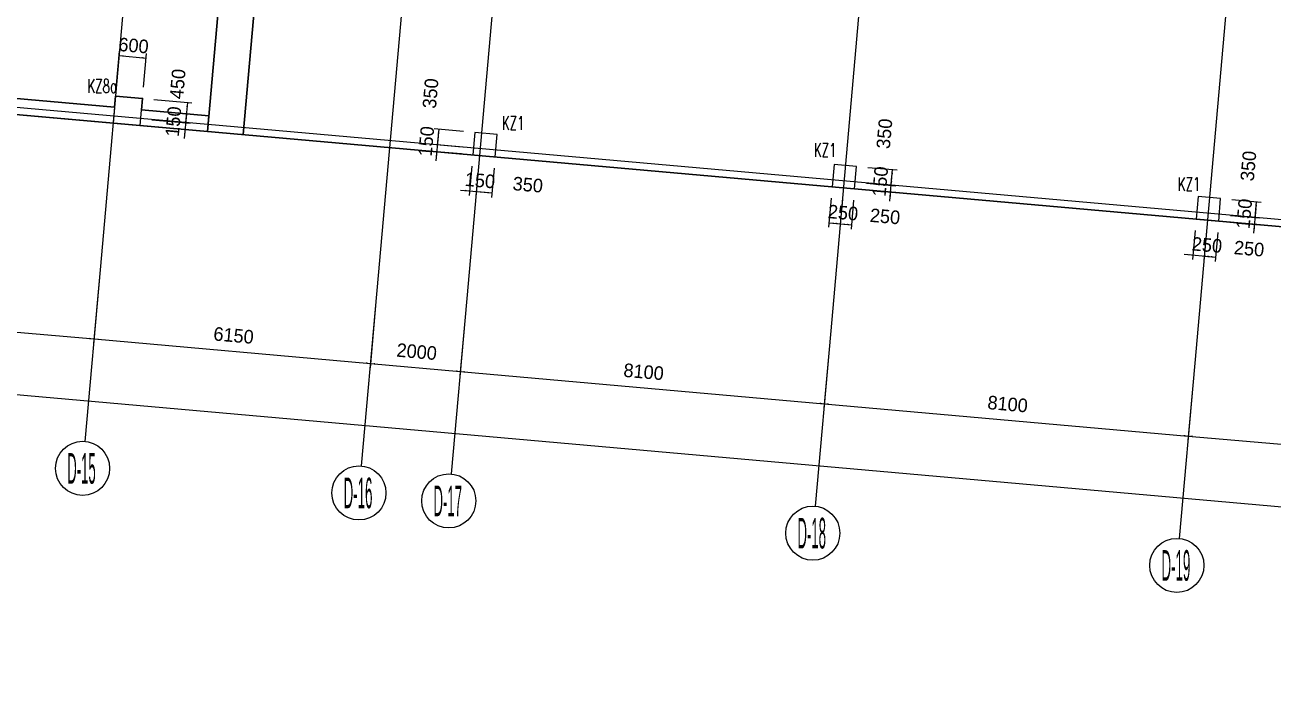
# Model space of a CAD drawing. Extents: x 19107 to 699106, y -67310 to 245688.
# Drawn here: x 589273 to 616937, y 36062 to 50535 of the extents above; entities that cross this region are included whole.
import ezdxf

# ---------------------------------------------------------------- set-up
doc = ezdxf.new("R2010")
doc.units = 0
doc.header["$LTSCALE"] = 100
doc.header["$MEASUREMENT"] = 0
for name, color, linetype in [('DIM', 3, 'Continuous'), ('DOTE', 253, 'Continuous'), ('L-AXIS', 3, 'Continuous')]:
    doc.layers.add(name, color=color, linetype=linetype)
doc.layers.add('Select Column Frame Position', color=7, linetype='Continuous', lineweight=0)
doc.styles.get("Standard").update_dxf_attribs({"font": 'standard'})
doc.styles.add('汉字', font='汉字')
doc.dimstyles.get("Standard").update_dxf_attribs({"dimtxt": 300, "dimasz": 100, "dimexe": 100, "dimexo": 250, "dimgap": 100, "dimtad": 0, "dimtoh": 1, "dimdec": 0, "dimdsep": 46, "dimcen": 0.09, "dimclrt": 7, "dimadec": 0, "dimazin": 0, "dimtfac": 1, "dimtdec": 4, "dimtofl": 0, "dimtmove": 0, "dimatfit": 3, "dimfxl": 1, "dimtolj": 1, "dimtzin": 0, "dimarcsym": 0})

# ---------------------------------------------------------------- blocks, each defined once
blk = doc.blocks.new('*D2075')
at = {"layer": 'L-AXIS', "color": 0, "linetype": 'ByBlock', "lineweight": -2}
for p, q in [((493507, 53583), (493255, 50741)), ((493264, 50840), (658764, 36162)), ((659008, 38905), (658755, 36062))]:
    blk.add_line(p, q, dxfattribs=at)
for points in [[(493264, 50840), (493365, 50848), (493362, 50815)], [(658764, 36162), (658663, 36154), (658666, 36188)]]:
    blk.add_solid(points, dxfattribs=at)
at = {"layer": 'L-AXIS', "color": 7, "linetype": 'Continuous', "lineweight": -2, "insert": (576045, 43850), "char_height": 300, "width": 1101.67, "attachment_point": 5, "rotation": 354.9316, "style": '汉字'}
blk.add_mtext('166150', dxfattribs=at)
blk = doc.blocks.new('*D2990')
at = {"layer": 'L-AXIS', "color": 0, "linetype": 'ByBlock', "lineweight": -2}
for p, q in [((599043, 44223), (598913, 42758)), ((607111, 43507), (606981, 42042)), ((598922, 42857), (606990, 42142))]:
    blk.add_line(p, q, dxfattribs=at)
for points in [[(598922, 42857), (599023, 42865), (599020, 42832)], [(606990, 42142), (606889, 42134), (606892, 42167)]]:
    blk.add_solid(points, dxfattribs=at)
at = {"layer": 'L-AXIS', "color": 7, "linetype": 'Continuous', "lineweight": -2, "insert": (602987, 42848), "char_height": 300, "width": 775, "attachment_point": 5, "rotation": 354.9316, "style": '汉字'}
blk.add_mtext('8100', dxfattribs=at)
blk = doc.blocks.new('_AXISO')
blk.add_circle((0, 0), 0.5)
blk = doc.blocks.new('*D3318')
at = {"layer": 'L-AXIS', "color": 0, "linetype": 'ByBlock', "lineweight": -2}
for p, q in [((583753, 45579), (583623, 44114)), ((590925, 44943), (590795, 43478)), ((583632, 44214), (590804, 43577))]:
    blk.add_line(p, q, dxfattribs=at)
for points in [[(583632, 44214), (583733, 44221), (583730, 44188)], [(590804, 43577), (590703, 43570), (590706, 43603)]]:
    blk.add_solid(points, dxfattribs=at)
at = {"layer": 'L-AXIS', "color": 7, "linetype": 'Continuous', "lineweight": -2, "insert": (587249, 44244), "char_height": 300, "width": 780, "attachment_point": 5, "rotation": 354.9316, "style": '汉字'}
blk.add_mtext('7200', dxfattribs=at)
blk = doc.blocks.new('*D1686')
at = {"layer": 'L-AXIS', "color": 0, "linetype": 'ByBlock', "lineweight": -2}
for p, q in [((590925, 44943), (590795, 43478)), ((597051, 44400), (596921, 42935)), ((590804, 43577), (596930, 43034))]:
    blk.add_line(p, q, dxfattribs=at)
for points in [[(590804, 43577), (590905, 43585), (590902, 43552)], [(596930, 43034), (596829, 43026), (596832, 43060)]]:
    blk.add_solid(points, dxfattribs=at)
at = {"layer": 'L-AXIS', "color": 7, "linetype": 'Continuous', "lineweight": -2, "insert": (593898, 43654), "char_height": 300, "width": 765, "attachment_point": 5, "rotation": 354.9316, "style": '汉字'}
blk.add_mtext('6150', dxfattribs=at)
blk = doc.blocks.new('*D2022')
at = {"layer": 'L-AXIS', "color": 0, "linetype": 'ByBlock', "lineweight": -2}
for p, q in [((597051, 44400), (596921, 42935)), ((599043, 44223), (598913, 42758)), ((596930, 43034), (598922, 42857))]:
    blk.add_line(p, q, dxfattribs=at)
for points in [[(596930, 43034), (597031, 43042), (597028, 43009)], [(598922, 42857), (598821, 42850), (598824, 42883)]]:
    blk.add_solid(points, dxfattribs=at)
at = {"layer": 'L-AXIS', "color": 7, "linetype": 'Continuous', "lineweight": -2, "insert": (597957, 43294), "char_height": 300, "width": 780, "attachment_point": 5, "rotation": 354.9316, "style": '汉字'}
blk.add_mtext('2000', dxfattribs=at)
blk = doc.blocks.new('*D1031')
at = {"layer": 'L-AXIS', "color": 0, "linetype": 'ByBlock', "lineweight": -2}
for p, q in [((615180, 42792), (615050, 41327)), ((623248, 42076), (623118, 40611)), ((615058, 41426), (623127, 40711))]:
    blk.add_line(p, q, dxfattribs=at)
for points in [[(615058, 41426), (615160, 41434), (615157, 41401)], [(623127, 40711), (623026, 40703), (623029, 40736)]]:
    blk.add_solid(points, dxfattribs=at)
at = {"layer": 'L-AXIS', "color": 7, "linetype": 'Continuous', "lineweight": -2, "insert": (619124, 41417), "char_height": 300, "width": 775, "attachment_point": 5, "rotation": 354.9316, "style": '汉字'}
blk.add_mtext('8100', dxfattribs=at)
blk = doc.blocks.new('*D2360')
at = {"layer": 'L-AXIS', "color": 0, "linetype": 'ByBlock', "lineweight": -2}
for p, q in [((607111, 43507), (606981, 42042)), ((615180, 42792), (615050, 41327)), ((606990, 42142), (615058, 41426))]:
    blk.add_line(p, q, dxfattribs=at)
for points in [[(606990, 42142), (607091, 42150), (607088, 42116)], [(615058, 41426), (614957, 41419), (614960, 41452)]]:
    blk.add_solid(points, dxfattribs=at)
at = {"layer": 'L-AXIS', "color": 7, "linetype": 'Continuous', "lineweight": -2, "insert": (611055, 42133), "char_height": 300, "width": 775, "attachment_point": 5, "rotation": 354.9316, "style": '汉字'}
blk.add_mtext('8100', dxfattribs=at)
blk = doc.blocks.new('*D235')
at = {"layer": 'DIM', "color": 0, "linetype": 'ByBlock', "lineweight": -2}
for p, q in [((615212, 45983), (615154, 45335)), ((615461, 45961), (615403, 45313)), ((614964, 45453), (615611, 45395))]:
    blk.add_line(p, q, dxfattribs=at)
for points in [[(615163, 45435), (615062, 45427), (615065, 45460)], [(615412, 45413), (615513, 45421), (615510, 45387)]]:
    blk.add_solid(points, dxfattribs=at)
at = {"layer": 'DIM', "color": 7, "linetype": 'Continuous', "lineweight": -2, "insert": (615474, 45658), "char_height": 300, "width": 566.67, "attachment_point": 5, "rotation": 354.9316, "style": '汉字'}
blk.add_mtext('250', dxfattribs=at)
blk = doc.blocks.new('*D3195')
at = {"layer": 'DIM', "color": 0, "linetype": 'ByBlock', "lineweight": -2}
for p, q in [((615461, 45961), (615403, 45313)), ((615710, 45939), (615652, 45291)), ((615412, 45413), (615661, 45391))]:
    blk.add_line(p, q, dxfattribs=at)
for points in [[(615412, 45413), (615513, 45421), (615510, 45387)], [(615661, 45391), (615560, 45383), (615563, 45416)]]:
    blk.add_solid(points, dxfattribs=at)
at = {"layer": 'DIM', "color": 7, "linetype": 'Continuous', "lineweight": -2, "insert": (616407, 45576), "char_height": 300, "width": 566.67, "attachment_point": 5, "rotation": 354.9316, "style": '汉字'}
blk.add_mtext('250', dxfattribs=at)
blk = doc.blocks.new('*D3548')
at = {"layer": 'DIM', "color": 0, "linetype": 'ByBlock', "lineweight": -2}
for p, q in [((615994, 46315), (616641, 46258)), ((616511, 45918), (616560, 46466)), ((615981, 46166), (616628, 46108))]:
    blk.add_line(p, q, dxfattribs=at)
for points in [[(616542, 46266), (616534, 46367), (616567, 46364)], [(616529, 46117), (616536, 46016), (616503, 46019)]]:
    blk.add_solid(points, dxfattribs=at)
at = {"layer": 'DIM', "color": 7, "linetype": 'Continuous', "lineweight": -2, "insert": (616298, 46350), "char_height": 300, "width": 476.67, "attachment_point": 5, "rotation": 84.9316, "style": '汉字'}
blk.add_mtext('150', dxfattribs=at)
blk = doc.blocks.new('*D3882')
at = {"layer": 'DIM', "color": 0, "linetype": 'ByBlock', "lineweight": -2}
for p, q in [((616025, 46664), (616672, 46606)), ((616542, 46266), (616573, 46615)), ((615994, 46315), (616641, 46258))]:
    blk.add_line(p, q, dxfattribs=at)
for points in [[(616573, 46615), (616581, 46514), (616547, 46517)], [(616542, 46266), (616534, 46367), (616567, 46364)]]:
    blk.add_solid(points, dxfattribs=at)
at = {"layer": 'DIM', "color": 7, "linetype": 'Continuous', "lineweight": -2, "insert": (616392, 47410), "char_height": 300, "width": 566.67, "attachment_point": 5, "rotation": 84.9316, "style": '汉字'}
blk.add_mtext('350', dxfattribs=at)
blk = doc.blocks.new('*D2955')
at = {"layer": 'DIM', "color": 0, "linetype": 'ByBlock', "lineweight": -2}
for p, q in [((607143, 46698), (607086, 46051)), ((607392, 46676), (607335, 46029)), ((607095, 46150), (607344, 46128))]:
    blk.add_line(p, q, dxfattribs=at)
for points in [[(607095, 46150), (607196, 46158), (607193, 46125)], [(607344, 46128), (607243, 46121), (607246, 46154)]]:
    blk.add_solid(points, dxfattribs=at)
at = {"layer": 'DIM', "color": 7, "linetype": 'Continuous', "lineweight": -2, "insert": (607406, 46374), "char_height": 300, "width": 566.67, "attachment_point": 5, "rotation": 354.9316, "style": '汉字'}
blk.add_mtext('250', dxfattribs=at)
blk = doc.blocks.new('*D555')
at = {"layer": 'DIM', "color": 0, "linetype": 'ByBlock', "lineweight": -2}
for p, q in [((607392, 46676), (607335, 46029)), ((607641, 46654), (607584, 46007)), ((607344, 46128), (607593, 46106))]:
    blk.add_line(p, q, dxfattribs=at)
for points in [[(607344, 46128), (607445, 46136), (607442, 46103)], [(607593, 46106), (607492, 46099), (607495, 46132)]]:
    blk.add_solid(points, dxfattribs=at)
at = {"layer": 'DIM', "color": 7, "linetype": 'Continuous', "lineweight": -2, "insert": (608338, 46291), "char_height": 300, "width": 566.67, "attachment_point": 5, "rotation": 354.9316, "style": '汉字'}
blk.add_mtext('250', dxfattribs=at)
blk = doc.blocks.new('*D590')
at = {"layer": 'DIM', "color": 0, "linetype": 'ByBlock', "lineweight": -2}
for p, q in [((607926, 47031), (608573, 46973)), ((608443, 46633), (608491, 47181)), ((607912, 46881), (608560, 46824))]:
    blk.add_line(p, q, dxfattribs=at)
for points in [[(608474, 46982), (608466, 47083), (608499, 47080)], [(608460, 46833), (608468, 46731), (608435, 46734)]]:
    blk.add_solid(points, dxfattribs=at)
at = {"layer": 'DIM', "color": 7, "linetype": 'Continuous', "lineweight": -2, "insert": (608230, 47065), "char_height": 300, "width": 476.67, "attachment_point": 5, "rotation": 84.9316, "style": '汉字'}
blk.add_mtext('150', dxfattribs=at)
blk = doc.blocks.new('*D912')
at = {"layer": 'DIM', "color": 0, "linetype": 'ByBlock', "lineweight": -2}
for p, q in [((607957, 47379), (608604, 47322)), ((608474, 46982), (608504, 47331)), ((607926, 47031), (608573, 46973))]:
    blk.add_line(p, q, dxfattribs=at)
for points in [[(608504, 47331), (608512, 47229), (608479, 47232)], [(608474, 46982), (608466, 47083), (608499, 47080)]]:
    blk.add_solid(points, dxfattribs=at)
at = {"layer": 'DIM', "color": 7, "linetype": 'Continuous', "lineweight": -2, "insert": (608324, 48126), "char_height": 300, "width": 566.67, "attachment_point": 5, "rotation": 84.9316, "style": '汉字'}
blk.add_mtext('350', dxfattribs=at)
blk = doc.blocks.new('*D1275')
at = {"layer": 'DIM', "color": 0, "linetype": 'ByBlock', "lineweight": -2}
for p, q in [((598992, 48174), (598344, 48232)), ((598444, 48223), (598413, 47874)), ((598961, 47826), (598313, 47883))]:
    blk.add_line(p, q, dxfattribs=at)
for points in [[(598444, 48223), (598452, 48122), (598419, 48125)], [(598413, 47874), (598405, 47975), (598438, 47972)]]:
    blk.add_solid(points, dxfattribs=at)
at = {"layer": 'DIM', "color": 7, "linetype": 'Continuous', "lineweight": -2, "insert": (598264, 49018), "char_height": 300, "width": 566.67, "attachment_point": 5, "rotation": 84.9316, "style": '汉字'}
blk.add_mtext('350', dxfattribs=at)
blk = doc.blocks.new('*D4240')
at = {"layer": 'DIM', "color": 0, "linetype": 'ByBlock', "lineweight": -2}
for p, q in [((598961, 47826), (598313, 47883)), ((598431, 48073), (598382, 47526)), ((598948, 47676), (598300, 47734))]:
    blk.add_line(p, q, dxfattribs=at)
for points in [[(598413, 47874), (598405, 47975), (598438, 47972)], [(598400, 47725), (598408, 47624), (598374, 47627)]]:
    blk.add_solid(points, dxfattribs=at)
at = {"layer": 'DIM', "color": 7, "linetype": 'Continuous', "lineweight": -2, "insert": (598169, 47957), "char_height": 300, "width": 476.67, "attachment_point": 5, "rotation": 84.9316, "style": '汉字'}
blk.add_mtext('150', dxfattribs=at)
blk = doc.blocks.new('*D4610')
at = {"layer": 'DIM', "color": 0, "linetype": 'ByBlock', "lineweight": -2}
for p, q in [((599175, 47405), (599117, 46758)), ((599324, 47392), (599267, 46744)), ((598927, 46875), (599475, 46826))]:
    blk.add_line(p, q, dxfattribs=at)
for points in [[(599126, 46857), (599025, 46849), (599028, 46883)], [(599275, 46844), (599376, 46852), (599374, 46819)]]:
    blk.add_solid(points, dxfattribs=at)
at = {"layer": 'DIM', "color": 7, "linetype": 'Continuous', "lineweight": -2, "insert": (599359, 47088), "char_height": 300, "width": 476.67, "attachment_point": 5, "rotation": 354.9316, "style": '汉字'}
blk.add_mtext('150', dxfattribs=at)
blk = doc.blocks.new('*D4936')
at = {"layer": 'DIM', "color": 0, "linetype": 'ByBlock', "lineweight": -2}
for p, q in [((599324, 47392), (599267, 46744)), ((599673, 47361), (599615, 46713)), ((599275, 46844), (599624, 46813))]:
    blk.add_line(p, q, dxfattribs=at)
for points in [[(599275, 46844), (599376, 46852), (599374, 46819)], [(599624, 46813), (599523, 46805), (599526, 46838)]]:
    blk.add_solid(points, dxfattribs=at)
at = {"layer": 'DIM', "color": 7, "linetype": 'Continuous', "lineweight": -2, "insert": (600420, 46994), "char_height": 300, "width": 566.67, "attachment_point": 5, "rotation": 354.9316, "style": '汉字'}
blk.add_mtext('350', dxfattribs=at)
blk = doc.blocks.new('*D429')
at = {"layer": 'DIM', "color": 0, "linetype": 'ByBlock', "lineweight": -2}
for p, q in [((591303, 49208), (591368, 49954)), ((591359, 49855), (591957, 49802)), ((591900, 49155), (591966, 49902))]:
    blk.add_line(p, q, dxfattribs=at)
for points in [[(591359, 49855), (591460, 49863), (591458, 49829)], [(591957, 49802), (591856, 49795), (591859, 49828)]]:
    blk.add_solid(points, dxfattribs=at)
at = {"layer": 'DIM', "color": 7, "linetype": 'Continuous', "lineweight": -2, "insert": (591680, 50078), "char_height": 300, "width": 556.67, "attachment_point": 5, "rotation": 355, "style": '汉字'}
blk.add_mtext('600', dxfattribs=at)
blk = doc.blocks.new('*D3395')
at = {"layer": 'DIM', "color": 0, "linetype": 'ByBlock', "lineweight": -2}
for p, q in [((592128, 48884), (592974, 48810)), ((592875, 48818), (592835, 48370)), ((592088, 48435), (592935, 48361))]:
    blk.add_line(p, q, dxfattribs=at)
for points in [[(592875, 48818), (592882, 48717), (592849, 48720)], [(592835, 48370), (592828, 48471), (592861, 48468)]]:
    blk.add_solid(points, dxfattribs=at)
at = {"layer": 'DIM', "color": 7, "linetype": 'Continuous', "lineweight": -2, "insert": (592659, 49227), "char_height": 300, "width": 576.67, "attachment_point": 5, "rotation": 85, "style": '汉字'}
blk.add_mtext('450', dxfattribs=at)
blk = doc.blocks.new('*D3731')
at = {"layer": 'DIM', "color": 0, "linetype": 'ByBlock', "lineweight": -2}
for p, q in [((592088, 48435), (592935, 48361)), ((592852, 48569), (592804, 48021)), ((592075, 48286), (592922, 48212))]:
    blk.add_line(p, q, dxfattribs=at)
for points in [[(592835, 48370), (592827, 48471), (592860, 48468)], [(592822, 48221), (592830, 48120), (592797, 48123)]]:
    blk.add_solid(points, dxfattribs=at)
at = {"layer": 'DIM', "color": 7, "linetype": 'Continuous', "lineweight": -2, "insert": (592564, 48395), "char_height": 300, "width": 476.67, "attachment_point": 5, "rotation": 85, "style": '汉字'}
blk.add_mtext('150', dxfattribs=at)
blk = doc.blocks.new('后浇带现场')
at = {"color": 6, "lineweight": 30}
for points in [[(777111, 575147), (781539, 625070)], [(776314, 575218), (780665, 624270)]]:
    blk.add_lwpolyline(points, dxfattribs=at)

msp = doc.modelspace()

# ---------------------------------------------------------------- linework, layer by layer
at = {"color": 6, "lineweight": 30}
msp.add_lwpolyline([(476181.3, 232428.8), (494258.1, 233154.4), (494258.1, 231537.9), (540808.1, 231537.9), (540808.1, 232387.9), (590208.1, 232387.9), (590208.1, 232187.9), (593108.1, 232187.9), (593108.1, 230737.9), (608058.1, 230737.9), (608058.1, 231687.9), (648158.1, 231687.9), (648158.1, 230737.9), (657058.1, 230737.9), (657158.1, 196187.9), (658248.2, 196187.9), (663075.9, 83077.9), (659946, 47787.8), (654318.1, 48286.9), (653832.2, 42808.4), (496133.5, 56794.9), (482757.4, 68610.1), (476181.3, 232428.8)], dxfattribs=at)
at = {"color": 3, "lineweight": 30}
msp.add_lwpolyline([(558455, 51271), (593315.8, 48175.7), (593346.7, 48524.3), (591856.5, 48656.5), (591878.6, 48905.5), (591281, 48958.5), (591258.9, 48709.5), (583987.4, 49354.4), (584000.7, 49503.8), (583502.6, 49548), (583489.4, 49398.6), (578459.1, 49844.7), (578481.2, 50093.8), (577883.5, 50146.8), (577861.5, 49897.7), (572681.8, 50357.1)], dxfattribs=at)
at = {"layer": 'DOTE'}
for p, q in [((605079.6, 112287.1), (599065, 44471.9)), ((596391.7, 106582.3), (590946.9, 45191.9)), ((612569.3, 105047.1), (607133.4, 43756.3)), ((620637.6, 104331.5), (615201.7, 43040.7)), ((599562.5, 72719.8), (597072.8, 44648.6)), ((661814.2, 42251.1), (496111.9, 56947.4))]:
    msp.add_line(p, q, dxfattribs=at)
at = {"layer": 'L-AXIS'}
for p, q in [((590946.9, 45191.9), (590602.3, 41306.2)), ((597072.8, 44648.6), (596728.2, 40762.9)), ((599065, 44471.9), (598720.4, 40586.2)), ((607133.4, 43756.3), (606788.7, 39870.6)), ((615201.7, 43040.7), (614857.1, 39155.1))]:
    msp.add_line(p, q, dxfattribs=at)
at = {"layer": 'Select Column Frame Position', "color": 30, "linetype": 'Continuous', "lineweight": -3}
msp.add_lwpolyline([(591228, 48360.9), (591825.6, 48307.9), (591878.6, 48905.5), (591281, 48958.5), (591228, 48360.9)], dxfattribs=at)
at = {"layer": 'Select Column Frame Position', "color": 7, "linetype": 'Continuous', "lineweight": -3}
for points in [[(599196.7, 47654.1), (599694.7, 47610), (599738.9, 48108), (599240.8, 48152.2), (599196.7, 47654.1)], [(607165.4, 46947.4), (607663.4, 46903.2), (607707.6, 47401.2), (607209.6, 47445.4), (607165.4, 46947.4)], [(615233.7, 46231.8), (615731.8, 46187.6), (615775.9, 46685.7), (615277.9, 46729.8), (615233.7, 46231.8)]]:
    msp.add_lwpolyline(points, dxfattribs=at)

# ---------------------------------------------------------------- block references
at = {"color": 3, "lineweight": 30}
msp.add_blockref('后浇带现场', (-182998.7, -527042.1), dxfattribs=at)
at = {"layer": 'L-AXIS'}
ref = msp.add_blockref('_AXISO', (590549.3, 40708.6), dxfattribs=dict(at, xscale=1199.999999999997, yscale=1200, rotation=359.999645787379))
ref.add_attrib('A', 'D-15', (590209.8, 40369.2), dxfattribs={"height": 678.82, "style": '汉字', "width": 0.320988})
ref = msp.add_blockref('_AXISO', (596675.2, 40165.3), dxfattribs=dict(at, xscale=1199.999999999997, yscale=1200, rotation=359.999645787379))
ref.add_attrib('A', 'D-16', (596335.8, 39825.9), dxfattribs={"height": 678.82, "style": '汉字', "width": 0.325})
ref = msp.add_blockref('_AXISO', (598667.4, 39988.6), dxfattribs=dict(at, xscale=1199.999999999997, yscale=1200, rotation=359.999645787379))
ref.add_attrib('A', 'D-17', (598328, 39649.2), dxfattribs={"height": 678.82, "style": '汉字', "width": 0.320988})
ref = msp.add_blockref('_AXISO', (606735.7, 39273), dxfattribs=dict(at, xscale=1199.999999999997, yscale=1200, rotation=359.999645787379))
ref.add_attrib('A', 'D-18', (606396.3, 38933.6), dxfattribs={"height": 678.82, "style": '汉字', "width": 0.320988})
ref = msp.add_blockref('_AXISO', (614804.1, 38557.4), dxfattribs=dict(at, xscale=1199.999999999997, yscale=1200, rotation=359.999645787379))
ref.add_attrib('A', 'D-19', (614464.6, 38218), dxfattribs={"height": 678.82, "style": '汉字', "width": 0.325})

# ---------------------------------------------------------------- texts
at = {"color": 200, "linetype": 'Continuous', "lineweight": -3, "width": 0.7}
for s, p in [('KZ8a', (590656.5, 49031.6)), ('KZ1', (599845, 48214.1)), ('KZ1', (606760.3, 47615)), ('KZ1', (614825.8, 46857.7))]:
    msp.add_text(s, height=300, dxfattribs=at).set_placement(p)

# ---------------------------------------------------------------- dimensions: what is measured, and where the dimension line sits
at = {"layer": 'DIM', "color": 200}
for base, p1, p2, angle, picture, middle in [((591957.1, 49802.4), (591281, 48958.5), (591878.6, 48905.5), 355, '*D429', (591680, 50077.6)), ((592835.4, 48370.1), (591878.6, 48905.5), (591838.9, 48457.3), 265, '*D3395', (592605.9, 48616)), ((592821.9, 48220.7), (591838.9, 48457.3), (591825.6, 48307.9), 265, '*D3731', (592527.7, 47982.8))]:
    dim = msp.add_linear_dim(base=base, p1=p1, p2=p2, angle=angle, dimstyle='Standard', dxfattribs=at)
    dim.commit()
    dim.dimension.update_dxf_attribs({"geometry": picture, "text_midpoint": middle})
for p1, p2, picture, middle in [((599240.8, 48152.2), (599209.9, 47803.5), '*D1275', (598214.2, 48462.2)), ((607676.7, 47052.6), (607707.6, 47401.2), '*D912', (608274.7, 47569.9)), ((599209.9, 47803.5), (599196.7, 47654.1), '*D4240', (598132.9, 47545.8)), ((599196.7, 47654.1), (599346.1, 47640.9), '*D4610', (598946.9, 47124.1)), ((599346.1, 47640.9), (599694.7, 47610), '*D4936', (599863.4, 47042.8)), ((615745, 46337), (615775.9, 46685.7), '*D3882', (616343.1, 46854.3)), ((607663.4, 46903.2), (607676.7, 47052.6), '*D590', (608193.4, 46653.5)), ((607165.4, 46947.4), (607414.4, 46925.3), '*D2955', (606899.6, 46418.8)), ((607414.4, 46925.3), (607663.4, 46903.2), '*D555', (607832.1, 46336.1)), ((615731.8, 46187.6), (615745, 46337), '*D3548', (616261.8, 45937.9)), ((615233.7, 46231.8), (615482.7, 46209.7), '*D235', (614967.9, 45703.2)), ((615482.7, 46209.7), (615731.8, 46187.6), '*D3195', (615900.4, 45620.5))]:
    dim = msp.add_aligned_dim(p1=p1, p2=p2, distance=-800, dimstyle='Standard', dxfattribs=at)
    dim.commit()
    dim.dimension.update_dxf_attribs({"geometry": picture, "text_midpoint": middle})
at = {"layer": 'L-AXIS'}
for base, p1, p2, picture, middle in [((658764.3, 36162.1), (493529.3, 53831.9), (659029.6, 39153.6), '*D2075', (576045.1, 43849.9)), ((590803.7, 43577.5), (583775, 45828), (590946.9, 45191.9), '*D3318', (587248.7, 44244.1)), ((596929.7, 43034.1), (590946.9, 45191.9), (597072.8, 44648.6), '*D1686', (593897.6, 43654.4)), ((598921.8, 42857.5), (597072.8, 44648.6), (599065, 44471.9), '*D2022', (597956.7, 43294.4)), ((606990.2, 42141.9), (599065, 44471.9), (607133.4, 43756.3), '*D2990', (602986.9, 42848.3)), ((615058.5, 41426.3), (607133.4, 43756.3), (615201.7, 43040.7), '*D2360', (611055.3, 42132.7)), ((623126.8, 40710.7), (615201.7, 43040.7), (623270, 42325.1), '*D1031', (619123.6, 41417.1))]:
    dim = msp.add_linear_dim(base=base, p1=p1, p2=p2, angle=354.93165, dimstyle='Standard', dxfattribs=at)
    dim.commit()
    dim.dimension.update_dxf_attribs({"geometry": picture, "text_midpoint": middle})

doc.saveas('drawing.dxf')
